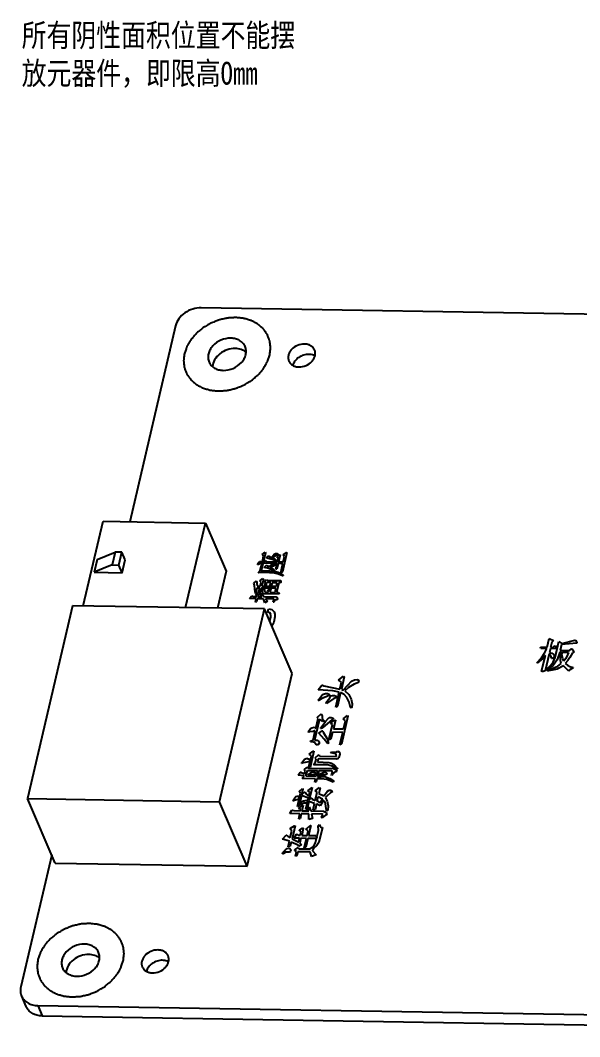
# Model space of a CAD drawing. Header units: inches. Extents: x 716 to 1232, y -1720 to -1356.
# Drawn here: x 1061.9 to 1111.8, y -1642.5 to -1551.9 of the extents above; entities that cross this region are included whole.
import ezdxf

# ---------------------------------------------------------------- set-up
doc = ezdxf.new("R2010")
doc.units = ezdxf.units.IN
doc.header["$LTSCALE"] = 20
doc.header["$MEASUREMENT"] = 0
doc.layers.get('0').update_dxf_attribs({"linetype": 'CONTINUOUS'})
for name, color, linetype in [('02___PRT_ALL_AXES', 7, 'CONTINUOUS'), ('03___PRT_ALL_CURVES', 7, 'CONTINUOUS'), ('TEXT', 3, 'CONTINUOUS')]:
    doc.layers.add(name, color=color, linetype=linetype)
doc.styles.get("Standard").update_dxf_attribs({"font": 'STSONG.TTF', "width": 0.8})

msp = doc.modelspace()

# ---------------------------------------------------------------- linework, layer by layer
at = {"color": 7, "linetype": 'Continuous'}
for p, q in [((1118.162, -1578.225), (1078.035, -1577.563)), ((1075.753, -1579.168), (1071.666, -1596.637)), ((1067.528, -1604.14), (1069.293, -1596.598)), ((1069.293, -1596.598), (1078.412, -1596.749)), ((1076.648, -1604.29), (1078.412, -1596.749)), ((1078.412, -1596.749), (1080.264, -1601.056)), ((1068.783, -1599.999), (1070.387, -1599.341)), ((1070.387, -1599.341), (1070.119, -1600.487)), ((1070.957, -1599.351), (1070.387, -1599.341)), ((1070.689, -1600.497), (1070.957, -1599.351)), ((1071.253, -1600.04), (1070.957, -1599.351)), ((1068.783, -1599.999), (1068.515, -1601.145)), ((1070.119, -1600.487), (1068.515, -1601.145)), ((1070.119, -1600.487), (1070.689, -1600.497)), ((1070.985, -1601.186), (1070.689, -1600.497)), ((1070.985, -1601.186), (1071.253, -1600.04)), ((1068.515, -1601.145), (1070.985, -1601.186)), ((1080.264, -1601.056), (1079.496, -1604.337)), ((1066.579, -1604.124), (1062.558, -1621.311)), ((1083.678, -1604.406), (1066.579, -1604.124)), ((1079.657, -1621.594), (1083.678, -1604.406)), ((1086.147, -1610.15), (1083.678, -1604.406)), ((1082.126, -1627.337), (1086.147, -1610.15)), ((1065.027, -1627.055), (1062.558, -1621.311)), ((1062.558, -1621.311), (1079.657, -1621.594)), ((1082.126, -1627.337), (1079.657, -1621.594)), ((1064.718, -1626.337), (1061.967, -1638.096)), ((1065.027, -1627.055), (1082.126, -1627.337)), ((1062.03, -1638.917), (1062.425, -1639.836)), ((1063.484, -1639.764), (1063.879, -1640.683)), ((1063.484, -1639.764), (1175.578, -1641.616)), ((1063.879, -1640.683), (1175.973, -1642.535))]:
    msp.add_line(p, q, dxfattribs=at)
for points, knots in [([(1078.035, -1577.563), (1077.781, -1577.558), (1077.262, -1577.639), (1076.566, -1577.982), (1076.022, -1578.501), (1075.805, -1578.945), (1075.753, -1579.168)], [0, 0, 0, 0, 0.25635, 0.517739, 0.769111, 1, 1, 1, 1]), ([(1080.679, -1580.277), (1080.381, -1580.272), (1079.779, -1580.399), (1079.154, -1580.83), (1078.814, -1581.294), (1078.665, -1581.668), (1078.631, -1582.048), (1078.689, -1582.29), (1078.736, -1582.4)], [0, 0, 0, 0, 0.26782, 0.535557, 0.66209, 0.780909, 0.892615, 1, 1, 1, 1]), ([(1081.952, -1581.018), (1081.904, -1580.908), (1081.768, -1580.699), (1081.468, -1580.462), (1081.094, -1580.314), (1080.82, -1580.279), (1080.679, -1580.277)], [0, 0, 0, 0, 0.231188, 0.471641, 0.727591, 1, 1, 1, 1]), ([(1087.233, -1580.796), (1087.02, -1580.792), (1086.59, -1580.883), (1086.144, -1581.191), (1085.901, -1581.523), (1085.795, -1581.789), (1085.77, -1582.061), (1085.811, -1582.234), (1085.845, -1582.312)], [0, 0, 0, 0, 0.267837, 0.535551, 0.662098, 0.780903, 0.892598, 1, 1, 1, 1]), ([(1088.142, -1581.325), (1088.108, -1581.247), (1088.011, -1581.097), (1087.797, -1580.928), (1087.529, -1580.822), (1087.333, -1580.797), (1087.233, -1580.796)], [0, 0, 0, 0, 0.23118, 0.471608, 0.727677, 1, 1, 1, 1]), ([(1081.074, -1581.196), (1080.83, -1581.191), (1080.334, -1581.277), (1079.686, -1581.63), (1079.209, -1582.155), (1079.059, -1582.596), (1079.045, -1582.808)], [0, 0, 0, 0, 0.259851, 0.523679, 0.77378, 1, 1, 1, 1]), ([(1080.009, -1583.141), (1080.307, -1583.146), (1080.909, -1583.018), (1081.533, -1582.587), (1081.873, -1582.123), (1082.022, -1581.75), (1082.057, -1581.37), (1081.999, -1581.128), (1081.952, -1581.018)], [0, 0, 0, 0, 0.26782, 0.535557, 0.66209, 0.780909, 0.892615, 1, 1, 1, 1]), ([(1082.039, -1581.526), (1081.912, -1581.42), (1081.6, -1581.252), (1081.253, -1581.198), (1081.074, -1581.196)], [0, 0, 0, 0, 0.479351, 1, 1, 1, 1]), ([(1087.628, -1581.715), (1087.47, -1581.712), (1087.15, -1581.761), (1086.718, -1581.971), (1086.379, -1582.289), (1086.24, -1582.563), (1086.205, -1582.701)], [0, 0, 0, 0, 0.255963, 0.517055, 0.768565, 1, 1, 1, 1]), ([(1086.754, -1582.842), (1086.967, -1582.845), (1087.397, -1582.754), (1087.843, -1582.446), (1088.086, -1582.115), (1088.192, -1581.848), (1088.217, -1581.576), (1088.176, -1581.403), (1088.142, -1581.325)], [0, 0, 0, 0, 0.267837, 0.535551, 0.662098, 0.780903, 0.892598, 1, 1, 1, 1]), ([(1088.177, -1581.854), (1088.137, -1581.832), (1087.965, -1581.751), (1087.772, -1581.717), (1087.628, -1581.715)], [0, 0, 0, 0, 0.239485, 1, 1, 1, 1]), ([(1078.736, -1582.4), (1078.783, -1582.51), (1078.919, -1582.719), (1079.219, -1582.955), (1079.594, -1583.104), (1079.868, -1583.139), (1080.009, -1583.141)], [0, 0, 0, 0, 0.231188, 0.471641, 0.727591, 1, 1, 1, 1]), ([(1085.845, -1582.312), (1085.879, -1582.391), (1085.976, -1582.54), (1086.19, -1582.709), (1086.458, -1582.815), (1086.653, -1582.84), (1086.754, -1582.842)], [0, 0, 0, 0, 0.23118, 0.471608, 0.727677, 1, 1, 1, 1]), ([(1061.967, -1638.096), (1061.935, -1638.234), (1061.909, -1638.516), (1061.976, -1638.792), (1062.03, -1638.917)], [0, 0, 0, 0, 0.509829, 1, 1, 1, 1]), ([(1062.03, -1638.917), (1062.084, -1639.043), (1062.239, -1639.282), (1062.582, -1639.552), (1063.01, -1639.722), (1063.323, -1639.762), (1063.484, -1639.764)], [0, 0, 0, 0, 0.231178, 0.47168, 0.727523, 1, 1, 1, 1]), ([(1063.879, -1640.683), (1063.718, -1640.681), (1063.405, -1640.641), (1062.977, -1640.471), (1062.634, -1640.201), (1062.479, -1639.962), (1062.425, -1639.836)], [0, 0, 0, 0, 0.272477, 0.52832, 0.768822, 1, 1, 1, 1])]:
    msp.add_open_spline(points, degree=3, knots=knots, dxfattribs=at)
at = {"color": 40, "linetype": 'Continuous'}
for points in [[(1084.144, -1581.772), (1084.156, -1581.665), (1084.175, -1581.506), (1084.198, -1581.32), (1084.209, -1581.214), (1084.225, -1581.134), (1084.21, -1581.058), (1084.2, -1580.955), (1084.184, -1580.827), (1084.169, -1580.699), (1084.16, -1580.609), (1084.152, -1580.558), (1084.151, -1580.518), (1084.135, -1580.484), (1084.118, -1580.436), (1084.085, -1580.353), (1084.041, -1580.234), (1083.995, -1580.116), (1083.964, -1580.032), (1083.945, -1579.985), (1083.935, -1579.948), (1083.909, -1579.918), (1083.88, -1579.875), (1083.827, -1579.8), (1083.753, -1579.694), (1083.677, -1579.588), (1083.625, -1579.513), (1083.594, -1579.471), (1083.574, -1579.437), (1083.542, -1579.413), (1083.503, -1579.377), (1083.433, -1579.317), (1083.333, -1579.231), (1083.234, -1579.144), (1083.153, -1579.076), (1083.098, -1579.02), (1083.02, -1578.985), (1082.925, -1578.931), (1082.802, -1578.867), (1082.682, -1578.801), (1082.583, -1578.751), (1082.514, -1578.706), (1082.427, -1578.687), (1082.317, -1578.652), (1082.178, -1578.612), (1082.04, -1578.569), (1081.928, -1578.538), (1081.848, -1578.508), (1081.753, -1578.504), (1081.631, -1578.489), (1081.477, -1578.474), (1081.324, -1578.457), (1081.201, -1578.446), (1081.11, -1578.43), (1081.015, -1578.442), (1080.89, -1578.449), (1080.733, -1578.461), (1080.577, -1578.47), (1080.451, -1578.48), (1080.357, -1578.481), (1080.263, -1578.508), (1080.137, -1578.535), (1079.981, -1578.572), (1079.823, -1578.607), (1079.698, -1578.638), (1079.603, -1578.654), (1079.514, -1578.695), (1079.392, -1578.742), (1079.242, -1578.803), (1079.09, -1578.862), (1078.97, -1578.912), (1078.877, -1578.943), (1078.794, -1578.999), (1078.68, -1579.064), (1078.539, -1579.149), (1078.396, -1579.232), (1078.284, -1579.3), (1078.195, -1579.346), (1078.126, -1579.411), (1078.027, -1579.491), (1077.906, -1579.593), (1077.783, -1579.693), (1077.687, -1579.775), (1077.609, -1579.833), (1077.553, -1579.906), (1077.471, -1579.998), (1077.372, -1580.114), (1077.27, -1580.23), (1077.192, -1580.324), (1077.126, -1580.391), (1077.086, -1580.469), (1077.024, -1580.57), (1076.951, -1580.697), (1076.875, -1580.823), (1076.817, -1580.925), (1076.766, -1580.999), (1076.743, -1581.081), (1076.704, -1581.188), (1076.639, -1581.377), (1076.582, -1581.538), (1076.544, -1581.646)], [(1076.544, -1581.646), (1076.531, -1581.752), (1076.513, -1581.911), (1076.489, -1582.097), (1076.479, -1582.203), (1076.462, -1582.284), (1076.478, -1582.36), (1076.488, -1582.463), (1076.503, -1582.591), (1076.518, -1582.719), (1076.528, -1582.809), (1076.535, -1582.86), (1076.536, -1582.899), (1076.553, -1582.934), (1076.57, -1582.982), (1076.602, -1583.064), (1076.647, -1583.183), (1076.692, -1583.302), (1076.723, -1583.385), (1076.742, -1583.432), (1076.752, -1583.469), (1076.778, -1583.5), (1076.807, -1583.543), (1076.86, -1583.617), (1076.935, -1583.724), (1077.011, -1583.83), (1077.063, -1583.905), (1077.093, -1583.947), (1077.113, -1583.981), (1077.146, -1584.005), (1077.185, -1584.04), (1077.255, -1584.1), (1077.355, -1584.187), (1077.454, -1584.274), (1077.535, -1584.341), (1077.59, -1584.398), (1077.667, -1584.432), (1077.763, -1584.486), (1077.885, -1584.55), (1078.006, -1584.616), (1078.104, -1584.667), (1078.174, -1584.711), (1078.26, -1584.731), (1078.37, -1584.766), (1078.51, -1584.806), (1078.648, -1584.848), (1078.759, -1584.88), (1078.839, -1584.91), (1078.935, -1584.914), (1079.056, -1584.929), (1079.21, -1584.944), (1079.363, -1584.961), (1079.486, -1584.972), (1079.577, -1584.987), (1079.672, -1584.975), (1079.797, -1584.969), (1079.954, -1584.957), (1080.111, -1584.948), (1080.237, -1584.938), (1080.331, -1584.937), (1080.425, -1584.91), (1080.55, -1584.883), (1080.707, -1584.845), (1080.864, -1584.811), (1080.989, -1584.78), (1081.085, -1584.764), (1081.174, -1584.722), (1081.295, -1584.676), (1081.446, -1584.614), (1081.597, -1584.555), (1081.718, -1584.505), (1081.81, -1584.474), (1081.893, -1584.419), (1082.007, -1584.354), (1082.149, -1584.269), (1082.291, -1584.186), (1082.403, -1584.118), (1082.493, -1584.071), (1082.562, -1584.007), (1082.661, -1583.927), (1082.782, -1583.825), (1082.905, -1583.724), (1083.001, -1583.642), (1083.079, -1583.585), (1083.135, -1583.512), (1083.217, -1583.42), (1083.316, -1583.303), (1083.418, -1583.188), (1083.496, -1583.094), (1083.562, -1583.027), (1083.601, -1582.948), (1083.663, -1582.848), (1083.737, -1582.721), (1083.813, -1582.595), (1083.871, -1582.493), (1083.922, -1582.419), (1083.944, -1582.336), (1083.984, -1582.229), (1084.049, -1582.041), (1084.106, -1581.879), (1084.144, -1581.772)]]:
    msp.add_open_spline(points, degree=3, knots=[0, 0, 0, 0, 0.03125, 0.046875, 0.054688, 0.0625, 0.070312, 0.078125, 0.09375, 0.109375, 0.117188, 0.121094, 0.125, 0.128906, 0.132812, 0.140625, 0.15625, 0.171875, 0.179688, 0.183594, 0.1875, 0.191406, 0.195312, 0.203125, 0.21875, 0.234375, 0.242188, 0.246094, 0.25, 0.253906, 0.257812, 0.265625, 0.28125, 0.296875, 0.304688, 0.3125, 0.320312, 0.328125, 0.34375, 0.359375, 0.367188, 0.375, 0.382812, 0.390625, 0.40625, 0.421875, 0.429688, 0.4375, 0.445312, 0.453125, 0.46875, 0.484375, 0.492188, 0.5, 0.507812, 0.515625, 0.53125, 0.546875, 0.554688, 0.5625, 0.570312, 0.578125, 0.59375, 0.609375, 0.617188, 0.625, 0.632812, 0.640625, 0.65625, 0.671875, 0.679688, 0.6875, 0.695312, 0.703125, 0.71875, 0.734375, 0.742188, 0.75, 0.757812, 0.765625, 0.78125, 0.796875, 0.804688, 0.8125, 0.820312, 0.828125, 0.84375, 0.859375, 0.867188, 0.875, 0.882812, 0.890625, 0.90625, 0.921875, 0.929688, 0.9375, 0.945312, 0.953125, 0.96875, 1, 1, 1, 1], dxfattribs=at)
at = {"layer": '02___PRT_ALL_AXES', "color": 7, "linetype": 'Continuous'}
for points, knots in [([(1067.626, -1634.287), (1067.329, -1634.282), (1066.727, -1634.41), (1066.102, -1634.841), (1065.762, -1635.305), (1065.613, -1635.678), (1065.578, -1636.058), (1065.636, -1636.301), (1065.684, -1636.41)], [0, 0, 0, 0, 0.26782, 0.535557, 0.66209, 0.780909, 0.892615, 1, 1, 1, 1]), ([(1066.956, -1637.152), (1067.254, -1637.156), (1067.856, -1637.029), (1068.481, -1636.598), (1068.821, -1636.134), (1068.97, -1635.76), (1069.004, -1635.38), (1068.946, -1635.138), (1068.899, -1635.028)], [0, 0, 0, 0, 0.26782, 0.535557, 0.66209, 0.780909, 0.892615, 1, 1, 1, 1]), ([(1068.899, -1635.028), (1068.852, -1634.918), (1068.716, -1634.709), (1068.416, -1634.473), (1068.042, -1634.324), (1067.767, -1634.289), (1067.626, -1634.287)], [0, 0, 0, 0, 0.231188, 0.471641, 0.727591, 1, 1, 1, 1]), ([(1074.18, -1634.806), (1073.968, -1634.803), (1073.538, -1634.894), (1073.091, -1635.201), (1072.849, -1635.533), (1072.742, -1635.8), (1072.717, -1636.071), (1072.759, -1636.244), (1072.793, -1636.323)], [0, 0, 0, 0, 0.26782, 0.535557, 0.66209, 0.780909, 0.892615, 1, 1, 1, 1]), ([(1075.089, -1635.336), (1075.056, -1635.257), (1074.958, -1635.108), (1074.744, -1634.939), (1074.477, -1634.832), (1074.281, -1634.808), (1074.18, -1634.806)], [0, 0, 0, 0, 0.231188, 0.471641, 0.727591, 1, 1, 1, 1]), ([(1068.021, -1635.206), (1067.778, -1635.202), (1067.282, -1635.287), (1066.633, -1635.64), (1066.157, -1636.165), (1066.007, -1636.606), (1065.993, -1636.818)], [0, 0, 0, 0, 0.259851, 0.523679, 0.77378, 1, 1, 1, 1]), ([(1068.986, -1635.537), (1068.86, -1635.43), (1068.548, -1635.263), (1068.201, -1635.209), (1068.021, -1635.206)], [0, 0, 0, 0, 0.479351, 1, 1, 1, 1]), ([(1074.575, -1635.725), (1074.418, -1635.722), (1074.097, -1635.772), (1073.666, -1635.981), (1073.327, -1636.299), (1073.188, -1636.572), (1073.153, -1636.71)], [0, 0, 0, 0, 0.25595, 0.517014, 0.768541, 1, 1, 1, 1]), ([(1073.702, -1636.852), (1073.914, -1636.856), (1074.344, -1636.764), (1074.79, -1636.457), (1075.033, -1636.125), (1075.14, -1635.858), (1075.165, -1635.587), (1075.123, -1635.414), (1075.089, -1635.336)], [0, 0, 0, 0, 0.26782, 0.535557, 0.66209, 0.780909, 0.892615, 1, 1, 1, 1]), ([(1075.124, -1635.865), (1075.085, -1635.842), (1074.913, -1635.761), (1074.72, -1635.727), (1074.575, -1635.725)], [0, 0, 0, 0, 0.239407, 1, 1, 1, 1]), ([(1065.684, -1636.41), (1065.731, -1636.52), (1065.867, -1636.729), (1066.167, -1636.966), (1066.541, -1637.115), (1066.815, -1637.149), (1066.956, -1637.152)], [0, 0, 0, 0, 0.231188, 0.471641, 0.727591, 1, 1, 1, 1]), ([(1072.793, -1636.323), (1072.826, -1636.401), (1072.923, -1636.551), (1073.138, -1636.72), (1073.405, -1636.826), (1073.601, -1636.85), (1073.702, -1636.852)], [0, 0, 0, 0, 0.231188, 0.471641, 0.727591, 1, 1, 1, 1])]:
    msp.add_open_spline(points, degree=3, knots=knots, dxfattribs=at)
at = {"layer": '03___PRT_ALL_CURVES', "color": 4, "linetype": 'Continuous'}
for p, q in [((1083.767, -1599.401), (1083.393, -1600.999)), ((1083.459, -1599.552), (1083.73, -1599.361)), ((1083.603, -1599.711), (1083.459, -1599.552)), ((1083.494, -1600.179), (1083.603, -1599.711)), ((1083.73, -1599.361), (1083.767, -1599.401)), ((1083.883, -1599.872), (1084.019, -1599.679)), ((1084.019, -1599.679), (1084.056, -1599.718)), ((1084.056, -1599.718), (1084.3, -1599.84)), ((1084.3, -1599.84), (1084.553, -1599.531)), ((1084.49, -1599.804), (1084.39, -1599.841)), ((1084.39, -1599.841), (1084.634, -1599.963)), ((1084.662, -1599.65), (1084.49, -1599.804)), ((1084.553, -1599.531), (1084.662, -1599.455)), ((1084.662, -1599.455), (1084.798, -1599.457)), ((1084.816, -1599.574), (1084.662, -1599.65)), ((1084.77, -1599.769), (1085.042, -1599.578)), ((1084.924, -1599.889), (1084.77, -1599.769)), ((1084.798, -1599.457), (1084.879, -1599.497)), ((1084.87, -1599.536), (1084.816, -1599.574)), ((1084.879, -1599.497), (1084.87, -1599.536)), ((1085.087, -1599.579), (1084.941, -1600.203)), ((1085.042, -1599.578), (1085.087, -1599.579)), ((1085.676, -1599.393), (1085.274, -1601.108)), ((1085.348, -1600.209), (1085.458, -1599.742)), ((1085.359, -1599.583), (1085.368, -1599.544)), ((1085.458, -1599.742), (1085.359, -1599.583)), ((1085.368, -1599.544), (1085.63, -1599.392)), ((1085.63, -1599.392), (1085.676, -1599.393)), ((1083.059, -1600.484), (1083.15, -1600.29)), ((1083.113, -1600.446), (1083.059, -1600.484)), ((1083.267, -1600.371), (1083.113, -1600.446)), ((1083.15, -1600.29), (1083.222, -1600.174)), ((1083.222, -1600.174), (1083.494, -1600.179)), ((1083.412, -1600.334), (1083.267, -1600.371)), ((1083.302, -1600.997), (1083.457, -1600.335)), ((1083.457, -1600.335), (1083.412, -1600.334)), ((1083.593, -1600.337), (1083.738, -1600.104)), ((1084.814, -1600.357), (1083.593, -1600.337)), ((1083.638, -1600.729), (1083.819, -1600.536)), ((1083.945, -1600.773), (1083.638, -1600.729)), ((1083.738, -1600.104), (1083.783, -1600.105)), ((1083.783, -1600.105), (1083.81, -1600.184)), ((1083.81, -1600.184), (1084.851, -1600.201)), ((1083.819, -1600.536), (1083.873, -1600.498)), ((1083.873, -1600.498), (1083.945, -1600.577)), ((1084.137, -1599.955), (1083.883, -1599.872)), ((1083.945, -1600.577), (1084.108, -1600.658)), ((1084.108, -1600.658), (1084.28, -1600.505)), ((1084.48, -1600.038), (1084.137, -1599.955)), ((1084.443, -1600.586), (1084.189, -1600.699)), ((1084.189, -1600.699), (1084.434, -1600.82)), ((1084.28, -1600.505), (1084.389, -1600.428)), ((1084.389, -1600.428), (1084.489, -1600.391)), ((1084.597, -1600.51), (1084.443, -1600.586)), ((1084.76, -1600.2), (1084.48, -1600.038)), ((1084.489, -1600.391), (1084.615, -1600.432)), ((1084.651, -1600.472), (1084.597, -1600.51)), ((1084.615, -1600.432), (1084.651, -1600.472)), ((1084.634, -1599.963), (1084.815, -1600.161)), ((1084.696, -1600.864), (1084.814, -1600.357)), ((1084.815, -1600.161), (1084.76, -1600.2)), ((1084.905, -1600.358), (1084.786, -1600.865)), ((1084.851, -1600.201), (1084.924, -1599.889)), ((1085.312, -1600.365), (1084.905, -1600.358)), ((1084.941, -1600.203), (1085.348, -1600.209)), ((1085.12, -1601.184), (1085.312, -1600.365)), ((1083.121, -1601.19), (1083.302, -1600.997)), ((1083.673, -1601.16), (1083.121, -1601.19)), ((1083.393, -1600.999), (1084.162, -1601.011)), ((1084.569, -1601.214), (1083.673, -1601.16)), ((1084.28, -1600.896), (1083.945, -1600.773)), ((1084.162, -1601.011), (1084.56, -1601.057)), ((1084.569, -1601.018), (1084.28, -1600.896)), ((1084.434, -1600.82), (1084.614, -1601.019)), ((1084.56, -1601.057), (1084.903, -1601.141)), ((1084.614, -1601.019), (1084.569, -1601.018)), ((1084.912, -1601.298), (1084.569, -1601.214)), ((1084.786, -1600.865), (1084.696, -1600.864)), ((1084.903, -1601.141), (1085.147, -1601.262)), ((1085.283, -1601.46), (1084.912, -1601.298)), ((1085.274, -1601.108), (1085.12, -1601.184)), ((1085.147, -1601.262), (1085.337, -1601.422)), ((1085.328, -1601.461), (1085.283, -1601.46)), ((1085.337, -1601.422), (1085.328, -1601.461)), ((1082.721, -1602.122), (1082.948, -1601.93)), ((1082.775, -1602.279), (1082.721, -1602.122)), ((1082.829, -1602.632), (1082.775, -1602.279)), ((1082.983, -1602.557), (1082.919, -1603.025)), ((1082.948, -1601.93), (1082.984, -1601.97)), ((1083.254, -1602.561), (1082.983, -1602.557)), ((1082.984, -1601.97), (1082.993, -1602.127)), ((1082.993, -1602.127), (1083.028, -1602.362)), ((1083.028, -1602.362), (1083.3, -1602.366)), ((1083.154, -1602.99), (1083.254, -1602.561)), ((1083.39, -1602.563), (1083.262, -1603.109)), ((1083.274, -1601.896), (1083.545, -1601.705)), ((1083.382, -1602.016), (1083.274, -1601.896)), ((1083.3, -1602.366), (1083.382, -1602.016)), ((1084.702, -1602.585), (1083.39, -1602.563)), ((1083.581, -1601.745), (1083.436, -1602.369)), ((1083.436, -1602.369), (1084.747, -1602.39)), ((1083.545, -1601.705), (1083.581, -1601.745)), ((1083.662, -1601.981), (1083.844, -1601.788)), ((1083.78, -1602.061), (1083.662, -1601.981)), ((1083.707, -1602.373), (1083.78, -1602.061)), ((1083.807, -1602.336), (1083.707, -1602.373)), ((1083.87, -1602.063), (1083.807, -1602.336)), ((1083.844, -1601.788), (1083.88, -1601.828)), ((1084.232, -1602.069), (1083.87, -1602.063)), ((1083.88, -1601.828), (1083.961, -1601.869)), ((1083.961, -1601.869), (1085.137, -1601.888)), ((1084.159, -1602.381), (1084.232, -1602.069)), ((1084.313, -1602.305), (1084.159, -1602.381)), ((1084.368, -1602.071), (1084.313, -1602.305)), ((1084.82, -1602.079), (1084.368, -1602.071)), ((1084.747, -1602.39), (1084.82, -1602.079)), ((1084.956, -1602.081), (1084.755, -1602.938)), ((1085.092, -1602.083), (1084.956, -1602.081)), ((1085.146, -1602.045), (1085.092, -1602.083)), ((1085.137, -1601.888), (1085.146, -1602.045)), ((1082.357, -1603.485), (1082.547, -1603.254)), ((1082.547, -1603.254), (1082.674, -1603.295)), ((1082.674, -1603.295), (1082.991, -1603.3)), ((1082.873, -1603.024), (1082.829, -1602.632)), ((1082.919, -1603.025), (1082.873, -1603.024)), ((1082.882, -1603.181), (1082.937, -1603.143)), ((1083, -1603.261), (1082.882, -1603.181)), ((1082.937, -1603.143), (1083.109, -1602.989)), ((1082.991, -1603.3), (1083, -1603.261)), ((1083.117, -1603.146), (1083.081, -1603.302)), ((1083.081, -1603.302), (1083.443, -1603.308)), ((1083.109, -1602.989), (1083.154, -1602.99)), ((1083.262, -1603.109), (1083.117, -1603.146)), ((1083.353, -1603.111), (1083.407, -1603.072)), ((1083.443, -1603.308), (1083.353, -1603.111)), ((1083.407, -1603.072), (1083.452, -1603.073)), ((1083.444, -1602.721), (1083.652, -1602.607)), ((1083.57, -1602.958), (1083.444, -1602.721)), ((1083.452, -1603.073), (1083.488, -1603.113)), ((1083.488, -1603.113), (1083.624, -1603.311)), ((1083.498, -1603.074), (1083.57, -1602.958)), ((1084.99, -1603.099), (1083.498, -1603.074)), ((1083.624, -1603.311), (1084.709, -1603.329)), ((1083.652, -1602.607), (1083.643, -1602.646)), ((1083.643, -1602.646), (1083.67, -1602.725)), ((1083.67, -1602.725), (1083.715, -1602.921)), ((1083.715, -1602.921), (1084.032, -1602.926)), ((1083.978, -1602.769), (1083.987, -1602.73)), ((1084.05, -1602.848), (1083.978, -1602.769)), ((1083.987, -1602.73), (1084.195, -1602.616)), ((1084.032, -1602.926), (1084.05, -1602.848)), ((1084.24, -1602.617), (1084.167, -1602.928)), ((1084.167, -1602.928), (1084.62, -1602.936)), ((1084.195, -1602.616), (1084.24, -1602.617)), ((1084.62, -1602.936), (1084.702, -1602.585)), ((1084.709, -1603.329), (1084.791, -1603.369)), ((1084.755, -1602.938), (1084.936, -1602.941)), ((1084.791, -1603.369), (1084.845, -1603.526)), ((1084.936, -1602.941), (1084.99, -1603.099)), ((1082.945, -1603.495), (1082.357, -1603.485)), ((1082.872, -1603.807), (1082.945, -1603.495)), ((1082.972, -1603.769), (1082.872, -1603.807)), ((1083.035, -1603.497), (1082.972, -1603.769)), ((1083.578, -1603.506), (1083.035, -1603.497)), ((1083.722, -1603.86), (1083.578, -1603.506)), ((1083.94, -1603.707), (1083.722, -1603.86)), ((1083.759, -1603.509), (1083.94, -1603.707)), ((1084.528, -1603.521), (1083.759, -1603.509)), ((1084.464, -1603.794), (1084.528, -1603.521)), ((1084.51, -1603.795), (1084.464, -1603.794)), ((1084.637, -1603.64), (1084.51, -1603.795)), ((1084.691, -1603.602), (1084.637, -1603.64)), ((1084.736, -1603.603), (1084.691, -1603.602)), ((1084.836, -1603.565), (1084.736, -1603.603)), ((1084.845, -1603.526), (1084.836, -1603.565)), ((1083.976, -1604.701), (1084.048, -1604.394)), ((1084.146, -1604.755), (1083.976, -1604.701)), ((1084.048, -1604.394), (1084.339, -1604.45)), ((1084.231, -1604.91), (1084.146, -1604.755)), ((1084.152, -1605.509), (1084.244, -1605.116)), ((1084.244, -1605.116), (1084.231, -1604.91)), ((1084.339, -1604.45), (1084.534, -1604.658)), ((1084.608, -1605.122), (1084.5, -1605.582)), ((1084.534, -1604.658), (1084.607, -1604.865)), ((1084.607, -1604.865), (1084.608, -1605.122)), ((1084.38, -1605.837), (1084.322, -1605.906)), ((1084.5, -1605.582), (1084.38, -1605.837)), ((1090.286, -1610.769), (1090.298, -1610.717)), ((1090.298, -1610.717), (1090.733, -1610.411)), ((1090.781, -1610.464), (1090.526, -1611.555)), ((1090.733, -1610.411), (1090.781, -1610.464)), ((1091.685, -1610.74), (1091.939, -1610.692)), ((1091.939, -1610.692), (1092.095, -1610.799)), ((1088.451, -1611.625), (1088.789, -1611.213)), ((1089.766, -1611.699), (1088.451, -1611.625)), ((1088.789, -1611.213), (1088.85, -1611.214)), ((1088.85, -1611.214), (1088.958, -1611.268)), ((1088.958, -1611.268), (1090.405, -1611.553)), ((1090.551, -1610.93), (1090.286, -1610.769)), ((1090.405, -1611.553), (1090.551, -1610.93)), ((1090.526, -1611.555), (1090.682, -1611.662)), ((1090.682, -1611.662), (1091.093, -1611.199)), ((1091.165, -1611.409), (1090.851, -1611.717)), ((1091.093, -1611.199), (1091.42, -1610.84)), ((1091.661, -1611.104), (1091.165, -1611.409)), ((1091.42, -1610.84), (1091.685, -1610.74)), ((1092.059, -1610.954), (1091.661, -1611.104)), ((1092.095, -1610.799), (1092.059, -1610.954)), ((1088.473, -1612.564), (1088.485, -1612.513)), ((1088.485, -1612.513), (1088.836, -1612.049)), ((1088.606, -1612.515), (1088.534, -1612.565)), ((1088.884, -1612.363), (1088.606, -1612.515)), ((1088.836, -1612.049), (1089.102, -1611.949)), ((1089.222, -1612.212), (1088.884, -1612.363)), ((1089.102, -1611.949), (1089.283, -1611.952)), ((1089.148, -1612.784), (1089.499, -1612.321)), ((1089.849, -1612.379), (1089.197, -1612.837)), ((1089.355, -1612.162), (1089.222, -1612.212)), ((1089.283, -1611.952), (1089.451, -1612.007)), ((1089.427, -1612.111), (1089.355, -1612.162)), ((1089.451, -1612.007), (1089.427, -1612.111)), ((1089.499, -1612.321), (1089.596, -1612.166)), ((1089.596, -1612.166), (1089.729, -1612.116)), ((1089.729, -1612.116), (1089.91, -1612.119)), ((1090.344, -1611.813), (1089.766, -1611.699)), ((1090.042, -1612.33), (1089.849, -1612.379)), ((1089.91, -1612.119), (1090.078, -1612.174)), ((1090.028, -1613.164), (1090.344, -1611.813)), ((1090.114, -1612.279), (1090.042, -1612.33)), ((1090.078, -1612.174), (1090.114, -1612.279)), ((1090.453, -1611.867), (1090.173, -1613.062)), ((1090.778, -1612.029), (1090.453, -1611.867)), ((1091.019, -1612.294), (1090.778, -1612.029)), ((1090.851, -1611.717), (1091.201, -1612.036)), ((1091.223, -1612.714), (1091.019, -1612.294)), ((1091.201, -1612.036), (1091.405, -1612.456)), ((1091.405, -1612.456), (1091.489, -1612.875)), ((1088.534, -1612.565), (1088.473, -1612.564)), ((1089.197, -1612.837), (1089.148, -1612.784)), ((1090.173, -1613.062), (1090.028, -1613.164)), ((1091.355, -1613.186), (1091.223, -1612.714)), ((1091.403, -1613.239), (1091.355, -1613.186)), ((1091.476, -1613.188), (1091.403, -1613.239)), ((1091.489, -1612.875), (1091.476, -1613.188)), ((1088.567, -1614.235), (1088.129, -1616.106)), ((1088.252, -1615.065), (1088.458, -1614.181)), ((1088.362, -1614.075), (1088.737, -1613.769)), ((1088.458, -1614.181), (1088.362, -1614.075)), ((1088.88, -1614.449), (1088.567, -1614.235)), ((1088.737, -1613.769), (1088.785, -1613.822)), ((1088.785, -1613.822), (1088.809, -1613.978)), ((1088.809, -1613.978), (1088.82, -1614.187)), ((1088.82, -1614.187), (1088.965, -1614.346)), ((1088.965, -1614.346), (1088.953, -1614.398)), ((1089.121, -1614.453), (1089.375, -1614.144)), ((1089.375, -1614.144), (1089.448, -1614.093)), ((1089.448, -1614.093), (1089.629, -1614.096)), ((1089.713, -1614.254), (1089.483, -1614.459)), ((1089.58, -1614.565), (1089.942, -1614.31)), ((1089.629, -1614.096), (1089.797, -1614.151)), ((1089.785, -1614.203), (1089.713, -1614.254)), ((1089.797, -1614.151), (1089.785, -1614.203)), ((1090.002, -1614.311), (1089.82, -1615.091)), ((1089.942, -1614.31), (1090.002, -1614.311)), ((1091.113, -1613.964), (1090.529, -1616.459)), ((1090.69, -1614.218), (1091.064, -1613.911)), ((1090.895, -1614.378), (1090.69, -1614.218)), ((1091.064, -1613.911), (1091.113, -1613.964)), ((1087.576, -1615.367), (1087.769, -1615.057)), ((1087.769, -1615.057), (1087.902, -1615.007)), ((1087.902, -1615.007), (1088.095, -1614.958)), ((1088.095, -1614.958), (1088.204, -1615.012)), ((1088.204, -1615.012), (1088.252, -1615.065)), ((1088.674, -1615.072), (1088.686, -1615.02)), ((1088.734, -1615.073), (1088.674, -1615.072)), ((1088.686, -1615.02), (1089.121, -1614.453)), ((1088.879, -1614.971), (1088.734, -1615.073)), ((1089.483, -1614.459), (1088.879, -1614.971)), ((1088.953, -1614.398), (1088.88, -1614.449)), ((1089.408, -1616.075), (1089.724, -1614.724)), ((1089.567, -1614.617), (1089.58, -1614.565)), ((1089.724, -1614.724), (1089.567, -1614.617)), ((1089.82, -1615.091), (1090.725, -1615.106)), ((1090.725, -1615.106), (1090.895, -1614.378)), ((1087.624, -1615.42), (1087.576, -1615.367)), ((1087.696, -1615.369), (1087.624, -1615.42)), ((1088.01, -1615.322), (1087.696, -1615.369)), ((1087.791, -1616.257), (1087.815, -1616.153)), ((1087.815, -1616.153), (1088.009, -1616.104)), ((1088.009, -1616.104), (1088.203, -1615.273)), ((1088.143, -1615.272), (1088.01, -1615.322)), ((1088.129, -1616.106), (1088.37, -1616.11)), ((1088.203, -1615.273), (1088.143, -1615.272)), ((1088.37, -1616.11), (1088.527, -1616.217)), ((1088.516, -1615.486), (1088.806, -1615.283)), ((1088.998, -1616.016), (1088.516, -1615.486)), ((1088.806, -1615.283), (1088.867, -1615.284)), ((1088.867, -1615.284), (1088.903, -1615.389)), ((1088.903, -1615.389), (1089.071, -1615.704)), ((1089.323, -1616.439), (1088.998, -1616.016)), ((1089.071, -1615.704), (1089.299, -1616.021)), ((1089.299, -1616.021), (1089.395, -1616.388)), ((1089.601, -1616.026), (1089.408, -1616.075)), ((1089.747, -1615.402), (1089.601, -1616.026)), ((1090.652, -1615.417), (1089.747, -1615.402)), ((1090.396, -1616.509), (1090.652, -1615.417)), ((1087.912, -1616.259), (1087.791, -1616.257)), ((1088.141, -1616.315), (1087.912, -1616.259)), ((1088.237, -1616.421), (1088.141, -1616.315)), ((1088.273, -1616.526), (1088.237, -1616.421)), ((1088.394, -1616.528), (1088.273, -1616.526)), ((1088.539, -1616.426), (1088.394, -1616.528)), ((1088.527, -1616.217), (1088.563, -1616.322)), ((1088.563, -1616.322), (1088.539, -1616.426)), ((1089.395, -1616.388), (1089.323, -1616.439)), ((1090.529, -1616.459), (1090.396, -1616.509)), ((1086.992, -1618.122), (1087.246, -1617.813)), ((1087.246, -1617.813), (1087.318, -1617.762)), ((1087.318, -1617.762), (1087.451, -1617.712)), ((1087.451, -1617.712), (1087.559, -1617.766)), ((1087.559, -1617.766), (1087.716, -1617.873)), ((1087.606, -1618.601), (1087.861, -1617.51)), ((1087.764, -1617.926), (1087.619, -1618.028)), ((1087.656, -1617.35), (1088.019, -1617.095)), ((1087.861, -1617.51), (1087.656, -1617.35)), ((1087.716, -1617.873), (1087.764, -1617.926)), ((1088.079, -1617.096), (1087.739, -1618.551)), ((1088.019, -1617.095), (1088.079, -1617.096)), ((1088.187, -1617.672), (1088.489, -1617.416)), ((1088.283, -1617.778), (1088.187, -1617.672)), ((1088.222, -1618.038), (1088.283, -1617.778)), ((1088.464, -1617.781), (1088.403, -1618.041)), ((1090.092, -1617.808), (1088.464, -1617.781)), ((1088.489, -1617.416), (1088.549, -1617.417)), ((1088.549, -1617.417), (1088.585, -1617.522)), ((1088.585, -1617.522), (1090.093, -1617.547)), ((1089.563, -1617.225), (1089.635, -1617.174)), ((1089.623, -1617.226), (1089.563, -1617.225)), ((1090.021, -1617.337), (1089.623, -1617.226)), ((1089.635, -1617.174), (1090.057, -1617.181)), ((1090.069, -1617.39), (1090.021, -1617.337)), ((1090.057, -1617.181), (1090.202, -1617.079)), ((1090.093, -1617.547), (1090.069, -1617.39)), ((1090.225, -1617.758), (1090.092, -1617.808)), ((1090.202, -1617.079), (1090.359, -1617.186)), ((1090.31, -1617.655), (1090.225, -1617.758)), ((1090.383, -1617.343), (1090.31, -1617.655)), ((1090.359, -1617.186), (1090.383, -1617.343)), ((1086.979, -1618.174), (1086.992, -1618.122)), ((1087.112, -1618.124), (1086.979, -1618.174)), ((1087.619, -1618.028), (1087.112, -1618.124)), ((1087.208, -1618.751), (1087.437, -1618.546)), ((1087.304, -1618.857), (1087.208, -1618.751)), ((1087.243, -1619.117), (1087.304, -1618.857)), ((1087.375, -1619.328), (1087.497, -1618.808)), ((1087.437, -1618.546), (1087.498, -1618.547)), ((1087.497, -1618.808), (1088.402, -1618.823)), ((1087.498, -1618.547), (1087.606, -1618.601)), ((1087.739, -1618.551), (1087.606, -1618.601)), ((1087.606, -1618.601), (1089.838, -1618.638)), ((1088.041, -1618.296), (1088.222, -1618.038)), ((1089.307, -1618.316), (1088.041, -1618.296)), ((1088.402, -1618.823), (1088.28, -1619.343)), ((1088.522, -1618.825), (1088.401, -1619.345)), ((1088.403, -1618.041), (1089.416, -1618.11)), ((1089.668, -1618.844), (1088.522, -1618.825)), ((1089.705, -1618.427), (1089.307, -1618.316)), ((1089.416, -1618.11), (1089.645, -1618.166)), ((1089.645, -1618.166), (1089.862, -1618.273)), ((1089.717, -1618.897), (1089.668, -1618.844)), ((1090.127, -1618.695), (1089.705, -1618.427)), ((1089.838, -1618.638), (1090.055, -1618.746)), ((1089.862, -1618.273), (1090.151, -1618.591)), ((1090.055, -1618.746), (1090.139, -1618.904)), ((1090.187, -1618.696), (1090.127, -1618.695)), ((1090.151, -1618.591), (1090.187, -1618.696)), ((1086.676, -1619.212), (1086.857, -1618.954)), ((1087.207, -1619.273), (1086.676, -1619.212)), ((1086.857, -1618.954), (1086.918, -1618.955)), ((1086.918, -1618.955), (1087.243, -1619.117)), ((1087.025, -1619.531), (1087.195, -1619.325)), ((1088.232, -1619.551), (1087.025, -1619.531)), ((1087.195, -1619.325), (1087.207, -1619.273)), ((1088.28, -1619.343), (1087.375, -1619.328)), ((1087.581, -1619.227), (1087.593, -1619.175)), ((1087.641, -1619.228), (1087.581, -1619.227)), ((1087.593, -1619.175), (1087.883, -1618.971)), ((1087.834, -1619.179), (1087.641, -1619.228)), ((1088.196, -1619.185), (1087.834, -1619.179)), ((1087.883, -1618.971), (1088.016, -1618.921)), ((1088.016, -1618.921), (1088.233, -1619.029)), ((1088.159, -1619.862), (1088.232, -1619.551)), ((1088.233, -1619.029), (1088.196, -1619.185)), ((1088.352, -1619.553), (1088.291, -1619.812)), ((1088.714, -1619.559), (1088.352, -1619.553)), ((1088.401, -1619.345), (1089.064, -1619.356)), ((1088.558, -1619.191), (1088.57, -1619.139)), ((1088.606, -1619.244), (1088.558, -1619.191)), ((1088.57, -1619.139), (1088.908, -1618.988)), ((1088.739, -1619.194), (1088.606, -1619.244)), ((1089.245, -1619.62), (1088.714, -1619.559)), ((1089.101, -1619.2), (1088.739, -1619.194)), ((1088.908, -1618.988), (1089.041, -1618.938)), ((1089.041, -1618.938), (1089.198, -1619.045)), ((1089.064, -1619.356), (1089.51, -1619.52)), ((1089.234, -1619.15), (1089.101, -1619.2)), ((1089.198, -1619.045), (1089.246, -1619.098)), ((1089.246, -1619.098), (1089.234, -1619.15)), ((1089.799, -1619.837), (1089.245, -1619.62)), ((1089.51, -1619.52), (1089.824, -1619.733)), ((1089.644, -1619.209), (1089.777, -1618.898)), ((1089.692, -1619.262), (1089.644, -1619.209)), ((1089.704, -1619.21), (1089.692, -1619.262)), ((1089.789, -1619.107), (1089.704, -1619.21)), ((1089.777, -1618.898), (1089.717, -1618.897)), ((1089.946, -1618.953), (1089.789, -1619.107)), ((1089.824, -1619.733), (1089.872, -1619.786)), ((1090.139, -1618.904), (1089.946, -1618.953)), ((1086.758, -1620.674), (1087.06, -1620.418)), ((1086.902, -1620.833), (1086.758, -1620.674)), ((1087.108, -1620.471), (1086.986, -1620.991)), ((1087.06, -1620.418), (1087.108, -1620.471)), ((1087.554, -1620.635), (1087.566, -1620.583)), ((1087.711, -1620.742), (1087.554, -1620.635)), ((1087.566, -1620.583), (1087.929, -1620.328)), ((1087.929, -1620.328), (1087.673, -1621.419)), ((1088.291, -1619.812), (1088.159, -1619.862)), ((1088.218, -1620.646), (1088.23, -1620.594)), ((1088.374, -1620.753), (1088.218, -1620.646)), ((1088.23, -1620.594), (1088.592, -1620.339)), ((1088.64, -1620.392), (1088.531, -1620.86)), ((1088.592, -1620.339), (1088.64, -1620.392)), ((1088.965, -1621.076), (1089.303, -1620.664)), ((1089.303, -1620.664), (1089.448, -1620.562)), ((1089.448, -1620.562), (1089.629, -1620.565)), ((1089.725, -1620.671), (1089.58, -1620.773)), ((1089.629, -1620.565), (1089.725, -1620.671)), ((1089.872, -1619.786), (1089.799, -1619.837)), ((1086.201, -1621.499), (1086.383, -1621.242)), ((1086.262, -1621.5), (1086.201, -1621.499)), ((1086.648, -1621.402), (1086.262, -1621.5)), ((1086.383, -1621.242), (1086.468, -1621.139)), ((1086.468, -1621.139), (1086.6, -1621.089)), ((1086.6, -1621.089), (1086.721, -1621.091)), ((1086.623, -1622.028), (1086.902, -1620.833)), ((1086.733, -1621.3), (1086.648, -1621.402)), ((1086.721, -1621.091), (1086.757, -1621.196)), ((1086.757, -1621.196), (1086.733, -1621.3)), ((1086.974, -1621.043), (1086.756, -1621.978)), ((1086.864, -1621.771), (1087.106, -1621.514)), ((1087.589, -1621.262), (1086.974, -1621.043)), ((1086.986, -1620.991), (1087.228, -1620.734)), ((1087.106, -1621.514), (1087.227, -1621.516)), ((1087.227, -1621.516), (1087.36, -1621.466)), ((1087.228, -1620.734), (1087.289, -1620.735)), ((1087.289, -1620.735), (1087.373, -1620.893)), ((1087.358, -1622.249), (1087.589, -1621.262)), ((1087.36, -1621.466), (1087.528, -1621.521)), ((1087.373, -1620.893), (1087.626, -1621.106)), ((1087.637, -1621.575), (1087.479, -1622.251)), ((1087.626, -1621.106), (1087.711, -1620.742)), ((1088.143, -1621.74), (1087.637, -1621.575)), ((1087.673, -1621.419), (1087.83, -1621.266)), ((1087.83, -1621.266), (1087.891, -1621.267)), ((1087.891, -1621.267), (1087.927, -1621.371)), ((1087.927, -1621.371), (1088.204, -1621.48)), ((1088.204, -1621.48), (1088.374, -1620.753)), ((1088.373, -1621.535), (1088.47, -1621.12)), ((1088.638, -1621.696), (1088.373, -1621.535)), ((1088.47, -1621.12), (1088.844, -1621.334)), ((1088.531, -1620.86), (1088.965, -1621.076)), ((1088.928, -1621.492), (1088.637, -1621.957)), ((1088.844, -1621.334), (1088.638, -1621.696)), ((1089.084, -1621.599), (1088.928, -1621.492)), ((1089.194, -1621.132), (1089.109, -1621.234)), ((1089.109, -1621.234), (1089.277, -1621.55)), ((1089.58, -1620.773), (1089.194, -1621.132)), ((1089.277, -1621.55), (1089.361, -1621.969)), ((1085.934, -1622.643), (1086.128, -1622.333)), ((1086.128, -1622.333), (1086.188, -1622.334)), ((1086.188, -1622.334), (1086.296, -1622.388)), ((1086.296, -1622.388), (1086.9, -1622.398)), ((1086.756, -1621.978), (1086.623, -1622.028)), ((1086.707, -1622.186), (1087.069, -1621.931)), ((1086.924, -1622.294), (1086.707, -1622.186)), ((1086.852, -1621.823), (1086.864, -1621.771)), ((1086.9, -1621.876), (1086.852, -1621.823)), ((1087.178, -1621.724), (1086.9, -1621.876)), ((1086.9, -1622.398), (1086.924, -1622.294)), ((1087.13, -1621.932), (1087.02, -1622.4)), ((1087.02, -1622.4), (1087.623, -1622.41)), ((1087.069, -1621.931), (1087.13, -1621.932)), ((1087.419, -1621.728), (1087.178, -1621.724)), ((1087.479, -1622.251), (1087.358, -1622.249)), ((1087.492, -1621.677), (1087.419, -1621.728)), ((1087.576, -1622.096), (1087.648, -1622.045)), ((1087.623, -1622.41), (1087.576, -1622.096)), ((1087.648, -1622.045), (1087.804, -1622.413)), ((1087.804, -1622.413), (1088.95, -1622.432)), ((1088.009, -1622.312), (1088.143, -1621.74)), ((1088.19, -1622.315), (1088.009, -1622.312)), ((1088.312, -1621.795), (1088.19, -1622.315)), ((1088.637, -1621.957), (1088.312, -1621.795)), ((1088.95, -1622.432), (1089.167, -1622.54)), ((1089.204, -1622.384), (1089.084, -1621.599)), ((1089.191, -1622.436), (1089.204, -1622.384)), ((1089.264, -1622.385), (1089.191, -1622.436)), ((1089.324, -1622.386), (1089.264, -1622.385)), ((1089.361, -1621.969), (1089.324, -1622.386)), ((1086.839, -1622.658), (1085.934, -1622.643)), ((1086.729, -1623.125), (1086.839, -1622.658)), ((1086.85, -1623.127), (1086.729, -1623.125)), ((1086.959, -1622.66), (1086.85, -1623.127)), ((1087.623, -1622.671), (1086.959, -1622.66)), ((1087.622, -1623.192), (1087.623, -1622.671)), ((1087.948, -1623.093), (1087.622, -1623.192)), ((1087.864, -1622.675), (1087.948, -1623.093)), ((1088.829, -1622.69), (1087.864, -1622.675)), ((1088.756, -1623.002), (1088.877, -1622.743)), ((1088.804, -1623.055), (1088.756, -1623.002)), ((1088.961, -1622.901), (1088.804, -1623.055)), ((1088.877, -1622.743), (1088.829, -1622.69)), ((1089.106, -1622.799), (1088.961, -1622.901)), ((1089.239, -1622.749), (1089.106, -1622.799)), ((1089.167, -1622.54), (1089.239, -1622.749)), ((1085.978, -1624.782), (1086.112, -1624.211)), ((1085.98, -1624), (1085.992, -1623.948)), ((1086.112, -1624.211), (1085.98, -1624)), ((1085.992, -1623.948), (1086.342, -1623.745)), ((1086.403, -1623.746), (1086.135, -1624.889)), ((1086.342, -1623.745), (1086.403, -1623.746)), ((1086.788, -1624.17), (1086.8, -1624.118)), ((1086.932, -1624.328), (1086.788, -1624.17)), ((1086.8, -1624.118), (1087.09, -1623.914)), ((1087.138, -1623.967), (1086.992, -1624.59)), ((1087.09, -1623.914), (1087.138, -1623.967)), ((1087.367, -1624.023), (1087.44, -1623.972)), ((1087.572, -1624.183), (1087.367, -1624.023)), ((1087.44, -1623.972), (1087.742, -1623.716)), ((1087.475, -1624.598), (1087.572, -1624.183)), ((1087.802, -1623.717), (1087.595, -1624.6)), ((1087.742, -1623.716), (1087.802, -1623.717)), ((1088.233, -1625.237), (1088.489, -1624.145)), ((1088.465, -1623.728), (1088.55, -1623.625)), ((1088.489, -1624.145), (1088.465, -1623.728)), ((1088.851, -1623.891), (1088.535, -1625.242)), ((1088.55, -1623.625), (1088.634, -1623.783)), ((1088.634, -1623.783), (1088.73, -1623.889)), ((1088.73, -1623.889), (1088.851, -1623.891)), ((1085.279, -1624.927), (1085.605, -1624.567)), ((1085.906, -1625.094), (1085.279, -1624.927)), ((1085.605, -1624.567), (1085.665, -1624.568)), ((1085.665, -1624.568), (1085.761, -1624.674)), ((1085.761, -1624.674), (1085.978, -1624.782)), ((1085.784, -1625.614), (1085.906, -1625.094)), ((1086.062, -1625.201), (1085.977, -1625.565)), ((1086.665, -1625.472), (1086.062, -1625.201)), ((1086.135, -1624.889), (1086.726, -1625.212)), ((1086.328, -1624.84), (1086.534, -1624.478)), ((1086.811, -1624.848), (1086.328, -1624.84)), ((1086.534, -1624.478), (1086.594, -1624.479)), ((1086.594, -1624.479), (1086.691, -1624.585)), ((1086.691, -1624.585), (1086.871, -1624.588)), ((1086.726, -1625.212), (1086.811, -1624.848)), ((1086.931, -1624.85), (1086.834, -1625.266)), ((1086.871, -1624.588), (1086.932, -1624.328)), ((1087.414, -1624.858), (1086.931, -1624.85)), ((1086.992, -1624.59), (1087.475, -1624.598)), ((1087.219, -1625.689), (1087.414, -1624.858)), ((1087.534, -1624.86), (1087.352, -1625.64)), ((1088.258, -1624.872), (1087.534, -1624.86)), ((1087.595, -1624.6), (1088.259, -1624.611)), ((1088.331, -1624.821), (1088.258, -1624.872)), ((1088.259, -1624.611), (1088.331, -1624.821)), ((1085.3, -1626.127), (1085.542, -1625.87)), ((1085.554, -1626.079), (1085.336, -1626.232)), ((1085.542, -1625.87), (1085.687, -1625.769)), ((1085.916, -1626.085), (1085.554, -1626.079)), ((1085.687, -1625.769), (1085.82, -1625.719)), ((1085.977, -1625.565), (1085.784, -1625.614)), ((1085.82, -1625.719), (1085.928, -1625.772)), ((1085.988, -1626.034), (1085.916, -1626.085)), ((1085.928, -1625.772), (1086.025, -1625.878)), ((1086.025, -1625.878), (1085.988, -1626.034)), ((1086.374, -1625.936), (1086.387, -1625.884)), ((1086.531, -1626.043), (1086.374, -1625.936)), ((1086.387, -1625.884), (1086.676, -1625.681)), ((1086.434, -1626.459), (1086.531, -1626.043)), ((1086.652, -1626.045), (1086.567, -1626.409)), ((1087.737, -1626.063), (1086.652, -1626.045)), ((1086.701, -1625.577), (1086.665, -1625.472)), ((1086.676, -1625.681), (1086.773, -1625.786)), ((1086.979, -1625.425), (1086.701, -1625.577)), ((1086.773, -1625.786), (1087.738, -1625.802)), ((1086.834, -1625.266), (1086.979, -1625.425)), ((1087.352, -1625.64), (1087.219, -1625.689)), ((1087.881, -1626.483), (1087.737, -1626.063)), ((1087.738, -1625.802), (1087.955, -1625.649)), ((1087.955, -1625.91), (1087.943, -1625.962)), ((1087.943, -1625.962), (1088.28, -1626.333)), ((1087.955, -1625.649), (1088.124, -1625.444)), ((1088.052, -1625.755), (1087.955, -1625.91)), ((1088.354, -1625.5), (1088.052, -1625.755)), ((1088.124, -1625.444), (1088.233, -1625.237)), ((1088.535, -1625.242), (1088.354, -1625.5)), ((1085.276, -1626.231), (1085.3, -1626.127)), ((1085.336, -1626.232), (1085.276, -1626.231)), ((1086.567, -1626.409), (1086.434, -1626.459)), ((1088.28, -1626.333), (1087.881, -1626.483))]:
    msp.add_line(p, q, dxfattribs=at)
at = {"layer": '03___PRT_ALL_CURVES', "color": 40, "linetype": 'Continuous'}
for p, q in [((1108.876, -1607.829), (1109.058, -1607.05)), ((1109.058, -1607.05), (1109.444, -1607.213)), ((1108.309, -1607.924), (1108.273, -1607.82)), ((1108.273, -1607.82), (1108.876, -1607.829)), ((1108.851, -1607.933), (1108.309, -1607.924)), ((1108.634, -1608.347), (1108.851, -1607.933)), ((1109.153, -1607.938), (1109.068, -1608.302)), ((1109.696, -1607.947), (1109.153, -1607.938)), ((1109.287, -1607.367), (1109.177, -1607.834)), ((1109.177, -1607.834), (1109.358, -1607.837)), ((1109.444, -1607.213), (1109.287, -1607.367)), ((1109.358, -1607.837), (1109.515, -1607.684)), ((1109.515, -1607.684), (1109.576, -1607.685)), ((1109.574, -1608.728), (1109.902, -1607.325)), ((1109.576, -1607.685), (1109.708, -1607.895)), ((1109.708, -1607.895), (1109.696, -1607.947)), ((1109.902, -1607.325), (1110.167, -1607.486)), ((1110.143, -1607.59), (1110.021, -1608.109)), ((1111.506, -1607.456), (1110.143, -1607.59)), ((1110.167, -1607.486), (1111.326, -1607.192)), ((1110.866, -1608.123), (1111.023, -1607.969)), ((1111.023, -1607.969), (1111.083, -1607.97)), ((1111.083, -1607.97), (1111.264, -1608.234)), ((1111.326, -1607.192), (1111.386, -1607.193)), ((1111.386, -1607.193), (1111.518, -1607.404)), ((1111.518, -1607.404), (1111.506, -1607.456)), ((1107.944, -1609.223), (1108.355, -1608.76)), ((1108.452, -1608.866), (1108.005, -1609.224)), ((1108.355, -1608.76), (1108.634, -1608.347)), ((1108.377, -1609.96), (1108.706, -1608.557)), ((1108.706, -1608.557), (1108.452, -1608.866)), ((1109.044, -1608.406), (1108.691, -1609.913)), ((1109.188, -1608.565), (1109.044, -1608.406)), ((1109.068, -1608.302), (1109.297, -1608.358)), ((1109.212, -1608.722), (1109.188, -1608.565)), ((1109.248, -1608.827), (1109.212, -1608.722)), ((1109.308, -1608.828), (1109.248, -1608.827)), ((1109.297, -1608.358), (1109.454, -1608.465)), ((1109.441, -1608.778), (1109.308, -1608.828)), ((1109.416, -1609.143), (1109.574, -1608.728)), ((1109.526, -1608.675), (1109.441, -1608.778)), ((1109.454, -1608.465), (1109.526, -1608.675)), ((1109.985, -1608.265), (1109.766, -1608.94)), ((1110.105, -1608.267), (1109.985, -1608.265)), ((1110.021, -1608.109), (1110.866, -1608.123)), ((1110.056, -1608.736), (1110.105, -1608.267)), ((1110.056, -1608.997), (1110.056, -1608.736)), ((1110.177, -1608.477), (1110.226, -1608.269)), ((1110.273, -1608.844), (1110.177, -1608.477)), ((1110.226, -1608.269), (1110.769, -1608.278)), ((1110.345, -1609.054), (1110.273, -1608.844)), ((1110.515, -1608.848), (1110.345, -1609.054)), ((1110.624, -1608.641), (1110.515, -1608.848)), ((1110.769, -1608.278), (1110.624, -1608.641)), ((1110.901, -1608.75), (1110.719, -1609.008)), ((1111.119, -1608.336), (1110.901, -1608.75)), ((1111.264, -1608.234), (1111.119, -1608.336)), ((1108.005, -1609.224), (1107.944, -1609.223)), ((1108.764, -1609.862), (1108.776, -1609.81)), ((1108.776, -1609.81), (1109.162, -1609.451)), ((1109.029, -1609.762), (1108.812, -1609.915)), ((1109.005, -1609.866), (1109.476, -1609.665)), ((1109.404, -1609.455), (1109.029, -1609.762)), ((1109.162, -1609.451), (1109.416, -1609.143)), ((1109.753, -1609.774), (1109.306, -1609.871)), ((1109.766, -1608.94), (1109.404, -1609.455)), ((1109.476, -1609.665), (1109.814, -1609.514)), ((1110.308, -1609.47), (1109.753, -1609.774)), ((1109.814, -1609.514), (1110.116, -1609.258)), ((1110.116, -1609.258), (1110.056, -1608.997)), ((1110.802, -1609.948), (1110.308, -1609.47)), ((1110.719, -1609.008), (1110.478, -1609.264)), ((1110.478, -1609.264), (1110.682, -1609.424)), ((1110.682, -1609.424), (1110.899, -1609.532)), ((1111.032, -1609.743), (1110.887, -1609.845)), ((1110.899, -1609.532), (1111.177, -1609.641)), ((1111.164, -1609.693), (1111.032, -1609.743)), ((1111.177, -1609.641), (1111.164, -1609.693)), ((1108.426, -1610.013), (1108.377, -1609.96)), ((1108.691, -1609.913), (1108.426, -1610.013)), ((1108.812, -1609.915), (1108.764, -1609.862)), ((1108.932, -1609.917), (1109.005, -1609.866)), ((1108.993, -1609.918), (1108.932, -1609.917)), ((1109.306, -1609.871), (1108.993, -1609.918)), ((1110.887, -1609.845), (1110.802, -1609.948))]:
    msp.add_line(p, q, dxfattribs=at)
for points in [[(1071.091, -1635.782), (1071.104, -1635.676), (1071.122, -1635.517), (1071.146, -1635.331), (1071.157, -1635.225), (1071.173, -1635.144), (1071.157, -1635.068), (1071.148, -1634.965), (1071.132, -1634.837), (1071.117, -1634.709), (1071.107, -1634.619), (1071.1, -1634.568), (1071.099, -1634.529), (1071.082, -1634.494), (1071.065, -1634.447), (1071.033, -1634.364), (1070.988, -1634.245), (1070.943, -1634.126), (1070.912, -1634.043), (1070.893, -1633.996), (1070.883, -1633.959), (1070.857, -1633.928), (1070.828, -1633.885), (1070.775, -1633.811), (1070.7, -1633.704), (1070.625, -1633.598), (1070.573, -1633.523), (1070.542, -1633.481), (1070.522, -1633.447), (1070.489, -1633.423), (1070.45, -1633.388), (1070.38, -1633.328), (1070.281, -1633.241), (1070.182, -1633.154), (1070.1, -1633.087), (1070.045, -1633.03), (1069.968, -1632.996), (1069.872, -1632.942), (1069.75, -1632.878), (1069.629, -1632.812), (1069.531, -1632.761), (1069.462, -1632.717), (1069.375, -1632.697), (1069.265, -1632.662), (1069.126, -1632.622), (1068.988, -1632.58), (1068.876, -1632.548), (1068.796, -1632.518), (1068.7, -1632.514), (1068.579, -1632.499), (1068.425, -1632.484), (1068.272, -1632.467), (1068.149, -1632.456), (1068.058, -1632.441), (1067.963, -1632.453), (1067.838, -1632.459), (1067.681, -1632.471), (1067.524, -1632.48), (1067.399, -1632.491), (1067.305, -1632.491), (1067.21, -1632.518), (1067.085, -1632.545), (1066.928, -1632.583), (1066.771, -1632.617), (1066.646, -1632.648), (1066.55, -1632.664), (1066.461, -1632.706), (1066.34, -1632.752), (1066.189, -1632.814), (1066.038, -1632.873), (1065.918, -1632.923), (1065.825, -1632.954), (1065.742, -1633.009), (1065.628, -1633.074), (1065.487, -1633.159), (1065.344, -1633.242), (1065.232, -1633.31), (1065.143, -1633.357), (1065.074, -1633.422), (1064.975, -1633.501), (1064.853, -1633.603), (1064.73, -1633.704), (1064.634, -1633.786), (1064.556, -1633.843), (1064.501, -1633.916), (1064.419, -1634.008), (1064.319, -1634.125), (1064.218, -1634.24), (1064.139, -1634.334), (1064.073, -1634.401), (1064.034, -1634.48), (1063.972, -1634.58), (1063.898, -1634.707), (1063.822, -1634.833), (1063.764, -1634.935), (1063.713, -1635.009), (1063.691, -1635.092), (1063.651, -1635.199), (1063.586, -1635.388), (1063.529, -1635.549), (1063.492, -1635.656)], [(1063.492, -1635.656), (1063.479, -1635.763), (1063.46, -1635.922), (1063.437, -1636.108), (1063.426, -1636.214), (1063.41, -1636.294), (1063.425, -1636.37), (1063.435, -1636.473), (1063.451, -1636.601), (1063.466, -1636.729), (1063.476, -1636.819), (1063.483, -1636.87), (1063.484, -1636.91), (1063.501, -1636.944), (1063.518, -1636.992), (1063.55, -1637.075), (1063.594, -1637.194), (1063.64, -1637.312), (1063.671, -1637.396), (1063.69, -1637.443), (1063.7, -1637.48), (1063.726, -1637.51), (1063.755, -1637.553), (1063.808, -1637.628), (1063.883, -1637.734), (1063.958, -1637.841), (1064.01, -1637.916), (1064.041, -1637.957), (1064.061, -1637.992), (1064.093, -1638.015), (1064.132, -1638.051), (1064.203, -1638.111), (1064.302, -1638.197), (1064.401, -1638.284), (1064.482, -1638.352), (1064.537, -1638.408), (1064.615, -1638.443), (1064.711, -1638.497), (1064.833, -1638.561), (1064.954, -1638.627), (1065.052, -1638.677), (1065.121, -1638.722), (1065.208, -1638.741), (1065.318, -1638.776), (1065.457, -1638.816), (1065.595, -1638.859), (1065.707, -1638.89), (1065.787, -1638.92), (1065.882, -1638.925), (1066.004, -1638.939), (1066.158, -1638.954), (1066.311, -1638.971), (1066.434, -1638.982), (1066.525, -1638.998), (1066.62, -1638.986), (1066.745, -1638.979), (1066.902, -1638.967), (1067.059, -1638.958), (1067.184, -1638.948), (1067.278, -1638.947), (1067.372, -1638.92), (1067.498, -1638.893), (1067.655, -1638.856), (1067.812, -1638.821), (1067.937, -1638.79), (1068.032, -1638.774), (1068.122, -1638.733), (1068.243, -1638.686), (1068.394, -1638.625), (1068.545, -1638.566), (1068.665, -1638.516), (1068.758, -1638.485), (1068.841, -1638.429), (1068.955, -1638.364), (1069.096, -1638.279), (1069.239, -1638.196), (1069.351, -1638.128), (1069.44, -1638.082), (1069.509, -1638.017), (1069.608, -1637.937), (1069.729, -1637.835), (1069.852, -1637.735), (1069.949, -1637.653), (1070.027, -1637.595), (1070.082, -1637.522), (1070.164, -1637.43), (1070.264, -1637.314), (1070.365, -1637.198), (1070.444, -1637.104), (1070.509, -1637.037), (1070.549, -1636.959), (1070.611, -1636.858), (1070.684, -1636.731), (1070.761, -1636.605), (1070.819, -1636.503), (1070.87, -1636.429), (1070.892, -1636.347), (1070.932, -1636.24), (1070.996, -1636.051), (1071.053, -1635.89), (1071.091, -1635.782)]]:
    msp.add_open_spline(points, degree=3, knots=[0, 0, 0, 0, 0.03125, 0.046875, 0.054688, 0.0625, 0.070312, 0.078125, 0.09375, 0.109375, 0.117188, 0.121094, 0.125, 0.128906, 0.132812, 0.140625, 0.15625, 0.171875, 0.179688, 0.183594, 0.1875, 0.191406, 0.195312, 0.203125, 0.21875, 0.234375, 0.242188, 0.246094, 0.25, 0.253906, 0.257812, 0.265625, 0.28125, 0.296875, 0.304688, 0.3125, 0.320312, 0.328125, 0.34375, 0.359375, 0.367188, 0.375, 0.382812, 0.390625, 0.40625, 0.421875, 0.429688, 0.4375, 0.445312, 0.453125, 0.46875, 0.484375, 0.492188, 0.5, 0.507812, 0.515625, 0.53125, 0.546875, 0.554688, 0.5625, 0.570312, 0.578125, 0.59375, 0.609375, 0.617188, 0.625, 0.632812, 0.640625, 0.65625, 0.671875, 0.679688, 0.6875, 0.695312, 0.703125, 0.71875, 0.734375, 0.742188, 0.75, 0.757812, 0.765625, 0.78125, 0.796875, 0.804688, 0.8125, 0.820312, 0.828125, 0.84375, 0.859375, 0.867188, 0.875, 0.882812, 0.890625, 0.90625, 0.921875, 0.929688, 0.9375, 0.945312, 0.953125, 0.96875, 1, 1, 1, 1], dxfattribs=at)

# ---------------------------------------------------------------- texts
at = {"layer": 'TEXT', "insert": (1062.038, -1552.258), "char_height": 2.03047, "width": 25.18144, "attachment_point": 1}
msp.add_mtext('{\\fSimSun|b0|i0|c134|p2;所有阴性面积位置不能摆放元器件，即限高Omm}', dxfattribs=at)

doc.saveas('drawing.dxf')
